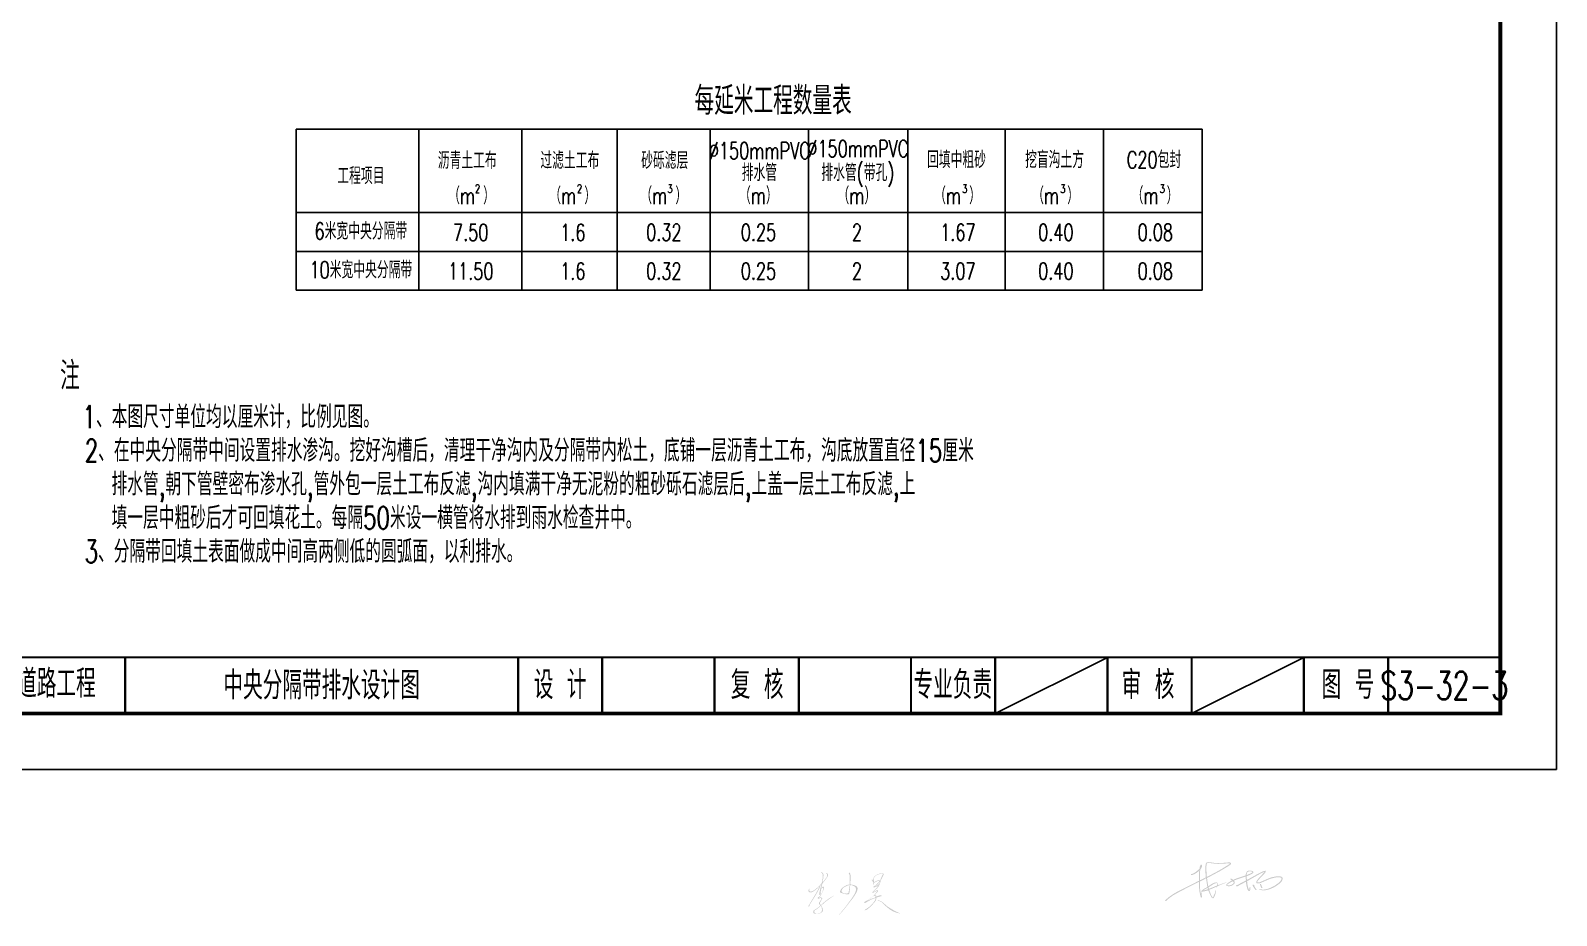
# Model space of a CAD drawing. Extents: x 112 to 952, y -1313 to -990.
# Drawn here: x 679.9 to 951.8, y -1312.8 to -1155.1 of the extents above; entities that cross this region are included whole.
import ezdxf
from ezdxf.enums import TextEntityAlignment as Align

# ---------------------------------------------------------------- set-up
doc = ezdxf.new("R2010")
doc.units = 0
doc.header["$LTSCALE"] = 5
doc.layers.get('0').update_dxf_attribs({"linetype": 'CONTINUOUS'})
for name, color, linetype in [('图框', 7, 'CONTINUOUS'), ('文字', 7, 'CONTINUOUS'), ('电子签名', 7, 'CONTINUOUS'), ('表格', 7, 'CONTINUOUS')]:
    doc.layers.add(name, color=color, linetype=linetype)
doc.styles.get("Standard").update_dxf_attribs({"font": 'simplex1.shx', "width": 0.7, "bigfont": 'hztxt.shx'})

# ---------------------------------------------------------------- blocks, each defined once
blk = doc.blocks.new('series')
at = {"width": 0.75}
for tag, height, p in [('页码', 4, (-35, -19)), ('图名', 5, (-220, -282)), ('图号', 5, (-20, -282))]:
    blk.add_attdef(tag, text='', height=height, dxfattribs=at).set_placement(p, align=Align.MIDDLE_CENTER)

msp = doc.modelspace()

# ---------------------------------------------------------------- hatches: boundary and pattern name
at = {"layer": '电子签名'}
h = msp.add_hatch(color=256, dxfattribs=at)
h.paths.add_polyline_path([(889.41513, -1306.54271), (889.39765, -1306.35064), (889.38189, -1306.27112), (889.3627, -1306.21095), (889.10929, -1306.35064), (888.69859, -1306.5689), (888.30536, -1306.75224), (888.27041, -1306.78716), (888.27586, -1307.22597), (888.28452, -1307.60656), (888.29913, -1307.93808), (888.33958, -1308.36265), (888.37826, -1308.60312), (888.42554, -1308.84358), (888.44703, -1308.86076), (888.43834, -1308.66787), (888.45807, -1308.58772), (888.48569, -1308.5575), (888.53172, -1308.62846), (888.5702, -1308.91698), (888.58643, -1309.0629), (888.60205, -1309.19779), (888.61888, -1309.35474), (888.61888, -1309.51147), (888.61888, -1309.59253), (888.5702, -1309.63037), (888.44037, -1309.58173), (888.38628, -1309.45742), (888.34841, -1309.27908), (888.29432, -1309.04669), (888.224, -1308.72782), (888.17136, -1308.35538), (888.13388, -1307.95014), (888.12035, -1307.59287), (888.105, -1307.13209), (888.105, -1306.91051), (888.105, -1306.84565), (887.61906, -1307.08517), (886.42853, -1307.67991), (885.90937, -1307.94535), (885.36541, -1308.22437), (884.63821, -1308.60553), (884.1962, -1308.85232), (883.88158, -1309.02154), (883.5418, -1309.2204), (882.99839, -1309.59665), (882.64944, -1309.87305), (882.40434, -1310.10432), (882.22732, -1310.24717), (882.14562, -1310.26077), (882.08435, -1310.21316), (882.03669, -1310.14514), (882.13201, -1310.05671), (882.33626, -1309.90026), (882.73114, -1309.55335), (883.20772, -1309.21325), (883.65707, -1308.92076), (884.08104, -1308.68501), (884.67901, -1308.3824), (885.69454, -1307.85055), (886.60762, -1307.4002), (887.26803, -1307.0737), (887.78546, -1306.79482), (888.10184, -1306.64472), (888.11593, -1306.03703), (888.11781, -1305.48076), (888.13277, -1305.1394), (888.1454, -1304.9023), (888.15032, -1304.79415), (888.09192, -1304.86732), (887.90129, -1305.05778), (887.69089, -1305.22259), (887.33479, -1305.43296), (887.10874, -1305.52886), (886.95082, -1305.58765), (886.78451, -1305.60675), (886.71466, -1305.59683), (886.68941, -1305.54072), (886.68941, -1305.48631), (886.72884, -1305.43452), (886.88882, -1305.41247), (887.17015, -1305.30776), (887.47906, -1305.11486), (887.69971, -1304.9385), (887.98656, -1304.70703), (888.16308, -1304.54169), (888.20318, -1304.50193), (888.21824, -1304.38187), (888.2403, -1304.22204), (888.31202, -1303.97955), (888.38373, -1303.85279), (888.42234, -1303.79768), (888.50509, -1303.77563), (888.58231, -1303.8087), (888.64851, -1303.86381), (888.67057, -1303.91341), (888.67057, -1304.05671), (888.62221, -1304.19444), (888.50987, -1304.40081), (888.39476, -1304.60783), (888.32681, -1304.70761), (888.29873, -1305.24827), (888.2785, -1306.34116), (888.2736, -1306.55358), (889.30809, -1306.06803), (889.30114, -1305.9293), (889.27416, -1305.45987), (889.24572, -1304.77611), (889.24572, -1304.38766), (889.25961, -1304.04084), (889.30127, -1303.69401), (889.35681, -1303.51366), (889.41235, -1303.40268), (889.60675, -1303.33332), (889.82892, -1303.32638), (890.01638, -1303.34025), (890.19689, -1303.368), (890.42174, -1303.39049), (890.67672, -1303.4288), (890.90506, -1303.45817), (891.14258, -1303.48054), (891.41821, -1303.49004), (891.82152, -1303.47898), (892.25899, -1303.46576), (892.76096, -1303.42056), (893.2943, -1303.38167), (893.50258, -1303.38167), (893.64838, -1303.38167), (893.7317, -1303.41635), (893.7803, -1303.48571), (893.81501, -1303.57589), (893.7803, -1303.72155), (893.65532, -1303.80479), (893.2457, -1304.08919), (892.64861, -1304.44989), (892.13472, -1304.76743), (891.37699, -1305.17312), (890.62716, -1305.58237), (889.97453, -1305.92226), (889.54408, -1306.14423), (889.59967, -1306.65148), (889.64133, -1306.92894), (889.74025, -1307.48592), (889.76559, -1307.61087), (889.87044, -1307.54629), (890.0579, -1307.42837), (890.34255, -1307.23415), (890.5925, -1307.10236), (890.8355, -1306.99831), (891.09842, -1306.94101), (891.24696, -1306.94101), (891.37579, -1307.00613), (891.41869, -1307.15091), (891.41027, -1307.42702), (891.87692, -1307.29658), (892.33515, -1307.12317), (892.6684, -1307.01912), (892.95306, -1306.94975), (892.98083, -1306.94975), (892.96695, -1306.99137), (892.8628, -1307.03993), (892.61286, -1307.10929), (892.21712, -1307.2619), (891.90469, -1307.39369), (891.53672, -1307.55323), (891.39787, -1307.60178), (891.37464, -1307.61257), (891.34629, -1307.79114), (891.27639, -1307.90464), (891.2327, -1307.86099), (891.2327, -1307.73876), (891.23853, -1307.70161), (890.82517, -1307.87627), (890.43751, -1308.04432), (890.00933, -1308.2102), (889.94548, -1308.25078), (890.00215, -1308.46604), (890.07924, -1308.65545), (890.20158, -1308.97847), (890.25401, -1309.12688), (890.39382, -1309.3626), (890.4812, -1309.53721), (890.53007, -1309.59309), (890.5973, -1309.58817), (890.63979, -1309.51339), (890.75712, -1309.25872), (890.91812, -1308.92609), (890.98802, -1308.71656), (891.05793, -1308.43719), (891.07541, -1308.34115), (891.12332, -1308.28581), (891.14736, -1308.35987), (891.14531, -1308.52449), (891.08415, -1308.83005), (891.03172, -1309.03085), (890.97304, -1309.20162), (890.90894, -1309.35973), (890.84082, -1309.49784), (890.7065, -1309.7066), (890.60354, -1309.7642), (890.43751, -1309.71182), (890.31517, -1309.57213), (890.1841, -1309.31895), (890.06176, -1309.04831), (889.93943, -1308.76894), (889.81654, -1308.50222), (889.77393, -1308.33564), (889.70401, -1308.35133), (889.53981, -1308.41161), (889.29279, -1308.47211), (889.04717, -1308.53144), (888.77723, -1308.56814), (888.5455, -1308.55592), (888.52099, -1308.50954), (888.60246, -1308.38481), (888.8384, -1308.20147), (889.00443, -1308.07924), (889.23162, -1307.95702), (889.45008, -1307.8348), (889.56368, -1307.76495), (889.58855, -1307.72801), (889.53286, -1307.32039), (889.49377, -1307.07526), (889.45882, -1306.83954)])
h.paths.add_polyline_path([(889.50398, -1305.92763), (889.48083, -1305.64979), (889.45521, -1305.30344), (889.44423, -1304.90597), (889.42794, -1304.37221), (889.44087, -1304.03659), (889.46932, -1303.77221), (889.49775, -1303.6328), (889.51325, -1303.56051), (889.57527, -1303.5192), (889.66054, -1303.4908), (889.79491, -1303.46757), (890.0068, -1303.48564), (890.24971, -1303.50629), (890.4616, -1303.52953), (890.81561, -1303.576), (891.15489, -1303.61196), (891.49599, -1303.62745), (892.10285, -1303.60684), (892.43958, -1303.58921), (892.82291, -1303.56563), (893.22174, -1303.54048), (893.50751, -1303.53695), (893.56178, -1303.55244), (893.59279, -1303.586), (893.48167, -1303.68927), (893.10421, -1303.94297), (892.64425, -1304.23212), (892.08459, -1304.57603), (891.33825, -1304.99514), (890.5401, -1305.42438), (890.06895, -1305.68269), (889.66067, -1305.87373), (889.53664, -1305.93828)], flags=16)
h.paths.add_polyline_path([(890.47711, -1307.37984), (890.72878, -1307.22067), (890.9435, -1307.13071), (891.08896, -1307.07996), (891.17208, -1307.04997), (891.28291, -1307.08919), (891.31061, -1307.18146), (891.32216, -1307.2645), (891.29214, -1307.48826), (891.25982, -1307.51825), (891.02662, -1307.61052), (890.60179, -1307.79506), (890.30163, -1307.91501), (889.95992, -1308.0488), (889.88358, -1308.07168), (889.8601, -1307.97784), (889.83062, -1307.82735), (889.82832, -1307.79967), (889.82832, -1307.78352), (890.08922, -1307.62897), (890.27393, -1307.50902)], flags=16)
h.paths.add_polyline_path([(889.6358, -1307.90712), (889.65464, -1307.92594), (889.67818, -1308.0318), (889.70408, -1308.15177), (889.49453, -1308.22234), (889.16961, -1308.30702), (889.01186, -1308.3376), (888.92709, -1308.34701), (888.97183, -1308.30467), (889.04953, -1308.24351), (889.22847, -1308.14236), (889.46392, -1308.00827)], flags=16)
h.paths.add_polyline_path([(894.56752, -1306.52782), (894.98041, -1306.365), (895.44901, -1306.20443), (895.86422, -1306.07514), (896.24341, -1305.95048), (896.44214, -1305.88318), (896.45042, -1306.26875), (896.45824, -1306.53005), (896.45819, -1306.58537), (896.43907, -1306.61909), (895.82694, -1306.93304), (895.33283, -1307.18599), (895.12048, -1307.29615), (894.8918, -1307.41038), (894.72438, -1307.4675), (894.71213, -1307.54502), (894.74888, -1307.63069), (894.81013, -1307.67149), (894.98981, -1307.61029), (895.73506, -1307.20296), (896.15183, -1306.97981), (896.42821, -1306.839), (896.48316, -1306.83449), (896.51977, -1307.20018), (896.56987, -1307.46986), (896.63553, -1307.79488), (896.73762, -1308.10903), (896.82338, -1308.30894), (896.93772, -1308.45173), (897.04389, -1308.48437), (897.11331, -1308.45581), (897.1909, -1308.36605), (897.23582, -1308.2355), (897.25623, -1308.12126), (897.25623, -1307.94991), (897.25623, -1307.81936), (897.2399, -1307.76632), (897.22356, -1307.71328), (897.18681, -1307.7296), (897.1664, -1307.75408), (897.13781, -1307.8316), (897.11137, -1307.93741), (897.08391, -1308.08304), (897.0669, -1308.22116), (897.05583, -1308.26448), (897.0398, -1308.25998), (896.99489, -1308.1947), (896.92955, -1308.03967), (896.87183, -1307.87814), (896.79951, -1307.58367), (896.71982, -1307.17218), (896.6845, -1306.76511), (896.73063, -1306.69561), (897.12441, -1306.45748), (898.15043, -1305.87637), (899.24831, -1305.26249), (899.69478, -1305.09143), (899.79511, -1305.05992), (899.55868, -1305.3064), (899.29142, -1305.60936), (898.95235, -1305.96971), (898.67981, -1306.26662), (898.55646, -1306.43094), (898.41034, -1306.64093), (898.34209, -1306.73943), (898.32945, -1306.81267), (898.31681, -1306.87328), (898.31681, -1306.93895), (898.32187, -1306.98693), (898.34967, -1307.02987), (898.37748, -1307.0728), (898.44321, -1307.09553), (898.52567, -1307.1101), (898.62242, -1307.11208), (898.75734, -1307.10221), (898.91219, -1307.07998), (899.01331, -1307.0552), (899.11815, -1307.01724), (899.41245, -1306.89598), (899.76635, -1306.7394), (900.01914, -1306.62322), (900.28962, -1306.49694), (900.65192, -1306.3579), (901.0311, -1306.21899), (901.20805, -1306.17858), (901.59828, -1306.08743), (901.79799, -1306.05712), (902.15426, -1306.02547), (902.44313, -1306.03165), (902.66185, -1306.07288), (902.76388, -1306.12165), (902.81056, -1306.18958), (902.80751, -1306.30213), (902.78417, -1306.42684), (902.71814, -1306.55466), (902.58136, -1306.74531), (902.39683, -1306.93473), (902.12129, -1307.14183), (901.89125, -1307.31104), (901.58, -1307.52144), (901.25896, -1307.6957), (900.88605, -1307.87911), (900.41292, -1308.05284), (900.09837, -1308.14505), (899.88723, -1308.18212), (899.65017, -1308.20913), (899.38482, -1308.20802), (899.15935, -1308.17808), (898.92481, -1308.11748), (898.82371, -1308.08516), (898.77519, -1308.09728), (898.80883, -1308.14025), (898.89178, -1308.1929), (899.09869, -1308.271), (899.34132, -1308.32756), (899.53447, -1308.33548), (899.81987, -1308.33875), (900.13017, -1308.29281), (900.56254, -1308.18212), (900.87796, -1308.07708), (901.27829, -1307.90335), (901.76425, -1307.64389), (902.08371, -1307.43381), (902.41984, -1307.17496), (902.61282, -1307.00018), (902.83609, -1306.74633), (902.97904, -1306.47908), (903.00968, -1306.22716), (902.99179, -1306.08934), (902.93304, -1306.00512), (902.82064, -1305.92727), (902.58942, -1305.86069), (902.28219, -1305.84818), (901.77929, -1305.88003), (901.242, -1305.99035), (900.86593, -1306.08327), (900.40898, -1306.26104), (900.11378, -1306.38628), (899.82667, -1306.52364), (899.57191, -1306.63272), (899.29262, -1306.75214), (898.9864, -1306.88239), (898.83632, -1306.92329), (898.69837, -1306.94449), (898.59332, -1306.94785), (898.48818, -1306.93169), (898.47451, -1306.89505), (898.49788, -1306.78217), (898.62274, -1306.61585), (898.81701, -1306.3825), (899.15971, -1306.00521), (899.51548, -1305.64211), (899.77832, -1305.36334), (900.00073, -1305.08457), (900.00478, -1304.89873), (899.98456, -1304.86237), (899.77832, -1304.88257), (899.39753, -1305.02005), (899.0619, -1305.17761), (898.55174, -1305.44457), (898.17163, -1305.65061), (897.68263, -1305.92608), (897.22688, -1306.17041), (896.89325, -1306.36158), (896.64885, -1306.49322), (896.6301, -1306.26418), (896.62015, -1305.99392), (896.61909, -1305.90393), (896.62275, -1305.81277), (896.82327, -1305.73704), (897.15583, -1305.60264), (897.44718, -1305.46422), (897.66555, -1305.32686), (897.76122, -1305.2487), (897.7909, -1305.14506), (897.75855, -1305.01981), (897.6979, -1304.95113), (897.54019, -1304.87841), (897.39057, -1304.85417), (897.13985, -1304.82993), (896.93362, -1304.84609), (896.77995, -1304.90265), (896.67287, -1304.9868), (896.53742, -1305.18611), (896.47667, -1305.3107), (896.44432, -1305.46422), (896.44432, -1305.61371), (896.44432, -1305.67835), (896.20054, -1305.76353), (896.01048, -1305.82817), (895.85277, -1305.88069), (895.58559, -1305.96737), (895.23811, -1306.0827), (894.94161, -1306.18053), (894.64262, -1306.29273), (894.42401, -1306.38658), (894.24203, -1306.46738), (894.18946, -1306.49566), (894.04081, -1306.36315), (893.91449, -1306.2775), (893.79722, -1306.24517), (893.70017, -1306.25326), (893.67995, -1306.28558), (893.67995, -1306.32194), (893.69619, -1306.35323), (893.7917, -1306.44026), (893.89257, -1306.51431), (893.96597, -1306.58255), (893.66079, -1306.76877), (893.21508, -1307.07373), (893.02951, -1307.24265), (892.95116, -1307.358), (892.95941, -1307.44452), (893.01714, -1307.53516), (893.14085, -1307.5846), (893.31817, -1307.61756), (893.53483, -1307.60657), (893.7966, -1307.56797), (894.06869, -1307.45276), (894.25013, -1307.31268), (894.37384, -1307.20557), (894.45631, -1307.07373), (894.46869, -1306.92953), (894.43157, -1306.76885), (894.39033, -1306.71529), (894.3491, -1306.66173), (894.32848, -1306.63702)])
h.paths.add_polyline_path([(894.1585, -1306.74636), (894.19177, -1306.76682), (894.25436, -1306.83321), (894.27623, -1306.96626), (894.24551, -1307.0711), (894.16362, -1307.18105), (893.9384, -1307.32424), (893.74798, -1307.42101), (893.5417, -1307.4572), (893.37535, -1307.46487), (893.23459, -1307.46231), (893.15269, -1307.43163), (893.13989, -1307.37282), (893.16548, -1307.31401), (893.26274, -1307.23474), (893.39326, -1307.13502), (893.63128, -1306.98672), (893.81043, -1306.88955), (894.07225, -1306.75959)], flags=16)
h.paths.add_polyline_path([(896.61342, -1305.61657), (896.61117, -1305.58185), (896.61946, -1305.40528), (896.67654, -1305.25059), (896.72455, -1305.14886), (896.76215, -1305.0934), (896.85526, -1305.03437), (896.89107, -1305.01111), (897.03245, -1304.97818), (897.15929, -1304.96957), (897.30649, -1304.97712), (897.42646, -1304.98964), (897.51957, -1305.01827), (897.57507, -1305.08088), (897.59835, -1305.13097), (897.5697, -1305.17569), (897.50524, -1305.224), (897.3861, -1305.29093), (897.1704, -1305.385), (897.00746, -1305.45656), (896.82482, -1305.53885)], flags=16)
h.paths.add_polyline_path([(898.15402, -1307.91889), (898.02544, -1307.73436), (897.94594, -1307.61056), (897.88282, -1307.49611), (897.92724, -1307.53115), (898.00907, -1307.58253), (898.08623, -1307.63391), (898.11152, -1307.61553), (898.10941, -1307.59377), (898.08846, -1307.56564), (898.00429, -1307.49557), (897.857, -1307.35542), (897.77517, -1307.31338), (897.68633, -1307.32272), (897.64659, -1307.36476), (897.64191, -1307.43717), (897.68633, -1307.54696), (897.75881, -1307.69645), (897.89441, -1307.87631), (898.02533, -1308.07018), (898.15402, -1308.25058), (898.20312, -1308.26459), (898.28962, -1308.25992), (898.3434, -1308.24124), (898.37145, -1308.21321), (898.36678, -1308.13145), (898.31067, -1308.10576), (898.28729, -1308.11276), (898.24287, -1308.05437)], flags=17)
h.paths.add_polyline_path([(899.3135, -1307.62324), (899.28599, -1307.56597), (899.21973, -1307.40819), (899.14843, -1307.2682), (899.09112, -1307.21323), (899.02234, -1307.21781), (898.97878, -1307.243), (898.97648, -1307.3163), (898.99253, -1307.38502), (899.05214, -1307.5339), (899.10487, -1307.68508), (899.14155, -1307.78816), (899.19199, -1307.86832), (899.26307, -1307.9233), (899.32955, -1307.9462), (899.40062, -1307.9462), (899.41209, -1307.90039), (899.38228, -1307.82939), (899.34151, -1307.69667)], flags=17)
h = msp.add_hatch(color=256, dxfattribs=at)
h.paths.add_polyline_path([(818.70262, -1311.03512), (818.65051, -1311.04516), (818.68452, -1310.97851), (818.80528, -1310.83312), (818.83864, -1310.77562), (818.9476, -1310.61302), (819.07197, -1310.40408), (819.68107, -1309.42827), (820.05175, -1308.80022), (820.25964, -1308.42788), (820.39488, -1308.18614), (820.55016, -1307.84386), (820.67209, -1307.49054), (820.72014, -1307.35129), (820.82023, -1307.28613), (820.78495, -1307.46587), (820.71859, -1307.76321), (820.64905, -1308.01645), (820.59093, -1308.2614), (820.50818, -1308.62188), (820.46935, -1308.9841), (820.49053, -1309.1492), (820.59723, -1309.22187), (820.69749, -1309.04529), (820.71269, -1308.70738), (820.73078, -1308.49616), (820.7551, -1308.34446), (820.77859, -1308.21061), (820.83104, -1308.08709), (820.92488, -1307.94533), (821.03605, -1307.86506), (821.13493, -1307.85822), (821.1898, -1307.92588), (821.18045, -1308.07067), (821.09926, -1308.34856), (820.91744, -1308.80822), (820.68326, -1309.1992), (820.44037, -1309.45722), (820.20112, -1309.66901), (820.18369, -1309.7733), (820.24656, -1309.8337), (820.33425, -1309.83005), (820.45726, -1309.79597), (820.61072, -1309.73269), (820.68964, -1309.72622), (820.74001, -1309.73649), (820.78947, -1309.76556), (820.82665, -1309.80801), (820.83643, -1309.86128), (820.82372, -1309.92958), (820.79386, -1309.99659), (820.74528, -1310.08154), (820.49211, -1310.4321), (820.43479, -1310.53901), (820.41377, -1310.63256), (820.42906, -1310.7452), (820.47506, -1310.82983), (820.54767, -1310.92529), (820.6667, -1311.03166), (820.67128, -1311.05775), (820.5256, -1311.18385), (820.26713, -1311.40375), (820.00392, -1311.58314), (819.79927, -1311.72262), (819.63521, -1311.81501), (819.52844, -1311.88144), (819.45135, -1311.96315), (819.40858, -1312.03259), (819.38143, -1312.10493), (819.38208, -1312.16836), (819.38726, -1312.2113), (819.39541, -1312.26238), (819.40801, -1312.3068), (819.42653, -1312.35196), (819.4495, -1312.3875), (819.49149, -1312.42912), (819.53332, -1312.45742), (819.57935, -1312.48553), (819.63003, -1312.50499), (819.67987, -1312.52317), (819.72076, -1312.53637), (819.76817, -1312.55454), (819.80955, -1312.56735), (819.85968, -1312.57958), (819.90398, -1312.58657), (819.95586, -1312.59065), (820.00657, -1312.5924), (820.07201, -1312.59298), (820.14779, -1312.5924), (820.20492, -1312.59123), (820.2463, -1312.58832), (820.31119, -1312.58133), (820.36569, -1312.56308), (820.40894, -1312.5489), (820.4485, -1312.53113), (820.48198, -1312.51318), (820.53574, -1312.48418), (820.61034, -1312.44114), (820.71927, -1312.38605), (820.7992, -1312.33148), (820.87556, -1312.27496), (820.94792, -1312.2214), (821.00348, -1312.16653), (821.04412, -1312.10499), (821.07991, -1312.03919), (821.09274, -1311.97144), (821.09872, -1311.89088), (821.097, -1311.7985), (821.08325, -1311.70435), (821.0621, -1311.61587), (821.02894, -1311.50326), (820.99458, -1311.41874), (820.96683, -1311.34479), (820.9285, -1311.26555), (820.87671, -1311.17086), (820.83971, -1311.10747), (820.8146, -1311.05729), (820.80138, -1311.04012), (820.89125, -1310.95692), (821.01284, -1310.86051), (821.16616, -1310.74562), (821.32521, -1310.60795), (821.44019, -1310.50758), (821.56971, -1310.3874), (821.81726, -1310.19544), (822.12231, -1309.96979), (822.53847, -1309.68892), (822.72173, -1309.56042), (822.87456, -1309.45262), (823.12628, -1309.28494), (822.70613, -1309.4943), (822.62805, -1309.54238), (822.47118, -1309.62889), (822.26814, -1309.75258), (822.01308, -1309.91828), (821.78629, -1310.088), (821.53366, -1310.28005), (821.2724, -1310.51285), (821.04855, -1310.70309), (820.84284, -1310.89605), (820.74975, -1310.99073), (820.66995, -1310.89937), (820.63337, -1310.83624), (820.58849, -1310.73989), (820.5756, -1310.65623), (820.59451, -1310.56193), (820.62506, -1310.4741), (820.70501, -1310.34252), (820.78813, -1310.20298), (820.84798, -1310.09999), (820.91131, -1309.97817), (820.94954, -1309.8868), (820.97853, -1309.8228), (820.98186, -1309.75871), (820.9715, -1309.70133), (820.94467, -1309.65326), (820.90135, -1309.6357), (820.85978, -1309.63013), (820.76824, -1309.62411), (820.71899, -1309.61591), (820.67384, -1309.61427), (820.64264, -1309.61755), (820.60078, -1309.62247), (820.54906, -1309.63396), (820.48503, -1309.65447), (820.43085, -1309.67825), (820.39691, -1309.67986), (820.38377, -1309.67166), (820.39034, -1309.65033), (820.45848, -1309.58553), (820.57608, -1309.45888), (820.67367, -1309.33328), (820.72194, -1309.25989), (820.7939, -1309.13211), (820.85558, -1309.01355), (821.15018, -1308.41476), (821.22423, -1308.25921), (821.27813, -1308.11058), (821.30253, -1307.9874), (821.30253, -1307.91508), (821.30159, -1307.86427), (821.29419, -1307.80106), (821.26188, -1307.75405), (821.23171, -1307.72971), (821.19746, -1307.71464), (821.15979, -1307.71232), (821.1099, -1307.7158), (821.06929, -1307.72391), (821.03114, -1307.73748), (820.98399, -1307.76501), (820.93822, -1307.80489), (820.9064, -1307.84001), (820.86989, -1307.88979), (820.84052, -1307.93622), (820.81406, -1307.98822), (820.84867, -1307.77116), (820.87889, -1307.61481), (820.93054, -1307.40058), (820.98959, -1307.22728), (821.06919, -1307.05602), (821.20807, -1306.88318), (821.36555, -1306.69412), (821.70825, -1306.25769), (821.84574, -1306.06328), (821.93414, -1305.90676), (821.97337, -1305.7792), (821.99159, -1305.65663), (821.99159, -1305.56402), (821.97474, -1305.46159), (821.92278, -1305.36477), (821.83291, -1305.30444), (821.71883, -1305.26131), (821.63062, -1305.23798), (821.60209, -1305.23798), (821.66954, -1305.28464), (821.7733, -1305.38314), (821.82, -1305.44276), (821.84335, -1305.50238), (821.85632, -1305.55682), (821.86669, -1305.62421), (821.86151, -1305.68384), (821.86151, -1305.75642), (821.84335, -1305.84196), (821.82, -1305.90676), (821.78473, -1305.97046), (821.74014, -1306.04934), (821.68515, -1306.1276), (821.62803, -1306.20746), (821.5033, -1306.36889), (821.42547, -1306.47776), (821.03634, -1306.95213), (821.05191, -1306.75253), (821.15567, -1306.30408), (821.18513, -1306.06745), (821.20452, -1305.88334), (821.21435, -1305.70444), (821.21451, -1305.56257), (821.19556, -1305.44352), (821.15901, -1305.3583), (821.11354, -1305.28826), (821.05969, -1305.23445), (820.98579, -1305.18255), (820.92112, -1305.15976), (820.87686, -1305.14963), (820.83259, -1305.14697), (820.78313, -1305.15192), (820.75964, -1305.17298), (820.78767, -1305.19681), (820.82473, -1305.21866), (820.88586, -1305.24326), (820.93395, -1305.2746), (820.96617, -1305.31), (820.98538, -1305.34328), (820.99947, -1305.37144), (821.01997, -1305.406), (821.0379, -1305.44184), (821.05712, -1305.4764), (821.07227, -1305.51771), (821.08077, -1305.56152), (821.08786, -1305.60952), (821.09042, -1305.6876), (821.06089, -1306.08588), (821.03028, -1306.33591), (820.9648, -1306.67968), (820.95052, -1306.76942), (820.93942, -1306.85469), (820.92539, -1306.93221), (820.90203, -1306.99687), (820.8714, -1307.06589), (820.82572, -1307.13634), (820.7791, -1307.20357), (820.72891, -1307.25803), (820.67871, -1307.26376), (820.55664, -1307.44904), (820.47059, -1307.53072), (820.33157, -1307.67769), (820.15638, -1307.84244), (819.95801, -1308.00977), (819.7354, -1308.19326), (819.55035, -1308.31961), (819.45245, -1308.37367), (819.39761, -1308.39968), (819.33323, -1308.43958), (819.27503, -1308.46538), (819.20692, -1308.49332), (819.16415, -1308.51214), (819.11007, -1308.53309), (819.03861, -1308.55948), (818.9758, -1308.56619), (818.92237, -1308.56365), (818.86513, -1308.55602), (818.80742, -1308.52667), (818.77096, -1308.50643), (818.73436, -1308.46888), (818.71265, -1308.43606), (818.70251, -1308.39628), (818.69761, -1308.35643), (818.69507, -1308.30992), (818.69503, -1308.26618), (818.69609, -1308.23086), (818.69848, -1308.19501), (818.70102, -1308.16578), (818.7076, -1308.13149), (818.71883, -1308.10222), (818.74682, -1308.07298), (818.77099, -1308.05392), (818.76845, -1308.03612), (818.75064, -1308.02341), (818.72774, -1308.02214), (818.65897, -1308.08004), (818.57431, -1308.19239), (818.52817, -1308.37991), (818.53172, -1308.51419), (818.60819, -1308.62721), (818.73977, -1308.69209), (818.89867, -1308.72623), (819.03537, -1308.71941), (819.20984, -1308.65949), (819.45468, -1308.51883), (819.72989, -1308.33586), (820.08001, -1308.03544), (820.56185, -1307.55237), (820.5003, -1307.71037), (820.34109, -1308.03416), (820.11286, -1308.46195), (819.80757, -1308.98794), (819.56264, -1309.40597), (819.26769, -1309.88296), (818.86951, -1310.54719), (818.60906, -1310.9779), (818.49944, -1311.17424), (818.49153, -1311.22888), (818.53609, -1311.25792), (818.6364, -1311.19778), (818.75161, -1311.06193), (818.85774, -1310.95588), (818.76405, -1310.98729), (818.72478, -1311.01531)])
h.paths.add_polyline_path([(830.43415, -1308.17957), (830.61747, -1307.97174), (830.77371, -1307.79016), (830.88004, -1307.64367), (830.87878, -1307.5955), (830.83087, -1307.5867), (830.7479, -1307.61596), (830.63253, -1307.65917), (830.51876, -1307.70755), (830.42024, -1307.75925), (830.24188, -1307.83504), (830.12746, -1307.8414), (830.07616, -1307.79409), (830.07772, -1307.71742), (830.15195, -1307.64325), (830.2235, -1307.60372), (830.30936, -1307.56082), (830.39248, -1307.51882), (830.51933, -1307.42228), (830.6335, -1307.31719), (830.87771, -1307.07035), (830.99436, -1306.94269), (831.04714, -1306.87409), (831.09647, -1306.81005), (831.11065, -1306.76632), (831.1026, -1306.72746), (831.07995, -1306.70388), (831.03941, -1306.68848), (830.9556, -1306.68741), (830.89715, -1306.69292), (830.83327, -1306.71096), (830.7569, -1306.7401), (830.66941, -1306.78034), (830.59442, -1306.81086), (830.49027, -1306.86082), (830.4, -1306.91216), (830.36251, -1306.93714), (830.34033, -1306.94817), (830.32094, -1306.95747), (830.29931, -1306.96597), (830.28568, -1306.97196), (830.2653, -1306.97322), (830.23517, -1306.95732), (830.21253, -1306.99542), (830.19841, -1307.05897), (830.19841, -1307.13094), (830.19187, -1307.29557), (830.18664, -1307.36699), (830.16224, -1307.37744), (830.13609, -1307.36699), (830.12776, -1307.33846), (830.11268, -1307.08265), (830.1087, -1307.00113), (830.09325, -1306.92506), (830.07912, -1306.89099), (830.06382, -1306.85872), (830.03423, -1306.8188), (829.92938, -1306.70637), (829.79533, -1306.55743), (829.79508, -1306.48789), (829.82627, -1306.45698), (829.84532, -1306.44033), (829.87468, -1306.42764), (829.91357, -1306.42764), (829.93341, -1306.44112), (829.94849, -1306.47681), (829.97388, -1306.5228), (830.00007, -1306.568), (830.03261, -1306.60686), (830.06594, -1306.66157), (830.09054, -1306.71787), (830.10086, -1306.75118), (830.10704, -1306.65323), (830.10723, -1306.48747), (830.10723, -1306.38184), (830.12326, -1306.21015), (830.13767, -1306.14934), (830.16009, -1306.08212), (830.20342, -1305.99213), (830.22584, -1305.96332), (830.25147, -1305.93291), (830.2867, -1305.8881), (830.32194, -1305.85289), (830.36678, -1305.80969), (830.40682, -1305.76968), (830.42764, -1305.74887), (830.47248, -1305.71206), (830.51092, -1305.67846), (830.59453, -1305.61716), (830.65379, -1305.58675), (831.05279, -1305.4326), (831.23692, -1305.36361), (831.39227, -1305.32336), (831.48433, -1305.30611), (831.62242, -1305.29461), (831.7504, -1305.31209), (831.83462, -1305.35179), (831.90139, -1305.40005), (831.94116, -1305.44122), (831.94258, -1305.48806), (831.92412, -1305.54342), (831.87316, -1305.64032), (831.83922, -1305.71314), (831.78762, -1305.82173), (831.74453, -1305.90626), (831.70941, -1305.98281), (831.67749, -1306.04979), (831.59681, -1306.2182), (831.51929, -1306.38127), (831.45402, -1306.52804), (831.40914, -1306.66665), (831.3561, -1306.83379), (831.30306, -1306.98463), (831.25247, -1307.1383), (831.21233, -1307.23283), (831.19799, -1307.30445), (831.18366, -1307.39612), (831.17733, -1307.45961), (831.09805, -1307.4681), (831.03859, -1307.46668), (831.06682, -1307.50267), (831.07453, -1307.53981), (831.0584, -1307.59798), (831.02964, -1307.64844), (830.97528, -1307.72), (830.88439, -1307.82824), (830.8277, -1307.90067), (830.78821, -1307.95112), (830.74208, -1307.99944), (830.70033, -1308.03436), (830.64951, -1308.07951), (830.59839, -1308.12783), (830.53759, -1308.18444), (830.50167, -1308.21757), (830.44585, -1308.27036), (830.34608, -1308.3596), (830.25347, -1308.45068), (830.10929, -1308.58625), (830.07815, -1308.62491), (830.10304, -1308.63849), (830.16048, -1308.62209), (830.2316, -1308.59203), (830.31366, -1308.55376), (830.39298, -1308.50183), (830.47518, -1308.45168), (830.55938, -1308.40516), (830.64974, -1308.36412), (830.73804, -1308.3354), (830.81284, -1308.32234), (830.88266, -1308.33055), (830.94211, -1308.39588), (830.95652, -1308.48009), (830.91554, -1308.55335), (830.7812, -1308.71282), (830.66377, -1308.82434), (830.5571, -1308.90087), (830.49676, -1309.04361), (830.25951, -1309.23856), (830.33348, -1309.22605), (830.40896, -1309.22224), (830.4913, -1309.22224), (830.56145, -1309.23672), (830.62625, -1309.30999), (830.65065, -1309.38389), (830.65312, -1309.4574), (830.72695, -1309.41129), (830.87635, -1309.3561), (831.10647, -1309.28246), (831.26349, -1309.24435), (831.39747, -1309.21925), (831.5147, -1309.21576), (831.56689, -1309.26046), (831.51905, -1309.29799), (831.5332, -1309.3885), (831.19634, -1309.45996), (830.64423, -1309.64072), (830.61466, -1309.87834), (830.57562, -1310.01395), (830.53657, -1310.107), (830.4873, -1310.20838), (830.38783, -1310.359), (830.23071, -1310.5666), (830.10586, -1310.70034), (829.93898, -1310.88794), (829.8173, -1311.01995), (829.67989, -1311.14864), (829.53853, -1311.28045), (829.40062, -1311.41418), (829.26098, -1311.54448), (829.16024, -1311.62642), (829.07355, -1311.70193), (828.94444, -1311.78172), (828.74755, -1311.85741), (828.48434, -1311.91692), (828.7138, -1311.71392), (828.89295, -1311.60823), (828.97553, -1311.56625), (829.06543, -1311.51425), (829.17217, -1311.43906), (829.28457, -1311.34532), (829.40257, -1311.25228), (829.55875, -1311.11294), (829.69262, -1310.99032), (829.80976, -1310.88442), (829.92132, -1310.76738), (830.05868, -1310.59693), (830.28199, -1310.29609), (830.40759, -1310.0939), (830.44775, -1309.99144), (830.47607, -1309.86656), (830.48434, -1309.70346), (830.42232, -1309.72768), (830.33163, -1309.76544), (830.20951, -1309.79985), (830.09721, -1309.83588), (829.95051, -1309.89444), (829.80738, -1309.95444), (829.64646, -1310.0342), (829.49913, -1310.11261), (829.3098, -1310.21566), (829.17266, -1310.28233), (829.01514, -1310.37121), (828.7872, -1310.5212), (828.61857, -1310.61379), (828.49064, -1310.57473), (828.47047, -1310.49245), (828.52922, -1310.40658), (828.75019, -1310.27588), (828.98153, -1310.14419), (829.07586, -1310.1027), (829.88079, -1309.50476), (830.40764, -1309.0418), (830.44843, -1308.98358), (830.46979, -1308.9273), (830.49161, -1308.84969), (830.54366, -1308.79632), (830.58482, -1308.75298), (830.62685, -1308.70493), (830.71401, -1308.59129), (830.73885, -1308.56476), (830.75599, -1308.53737), (830.78425, -1308.49971), (830.78254, -1308.48088), (830.77226, -1308.46633), (830.75256, -1308.46119), (830.72172, -1308.46119), (830.67889, -1308.4689), (830.65268, -1308.47974), (830.60757, -1308.50289), (830.53279, -1308.54282), (830.47958, -1308.57597), (830.40766, -1308.61007), (830.3394, -1308.64418), (830.2626, -1308.68559), (830.16908, -1308.72572), (830.1119, -1308.74477), (830.07301, -1308.75086), (830.02117, -1308.75162), (829.97542, -1308.7501), (829.92586, -1308.74248), (829.89765, -1308.72496), (829.8845, -1308.68625), (829.90461, -1308.64723), (829.96833, -1308.60551)])
h.paths.add_polyline_path([(830.84153, -1307.24528), (830.76181, -1307.30932), (830.64614, -1307.41084), (830.59924, -1307.45145), (830.53359, -1307.49519), (830.48044, -1307.53423), (830.41948, -1307.57797), (830.3507, -1307.62326), (830.29802, -1307.65948), (830.29933, -1307.68343), (830.3218, -1307.69467), (830.42142, -1307.62966), (830.47957, -1307.59503), (830.54374, -1307.56199), (830.62738, -1307.51237), (830.72742, -1307.478), (830.80183, -1307.45275), (830.85663, -1307.43964), (830.91066, -1307.43656), (830.9616, -1307.4381), (830.98784, -1307.44041), (830.98939, -1307.4273), (830.96623, -1307.40571), (830.92532, -1307.3872), (830.9122, -1307.36097), (830.89522, -1307.33012), (830.86821, -1307.27768)], flags=16)
h.paths.add_polyline_path([(830.22143, -1306.86338), (830.19661, -1306.24007), (830.20117, -1306.16404), (830.24536, -1306.05205), (830.30722, -1305.96776), (830.36486, -1305.89471), (830.45215, -1305.79601), (830.51026, -1305.74555), (830.58289, -1305.69486), (830.64616, -1305.66677), (830.74738, -1305.62884), (831.01194, -1305.52318), (831.17361, -1305.45997), (831.31842, -1305.40659), (831.41824, -1305.37709), (831.50564, -1305.36283), (831.59421, -1305.36142), (831.64903, -1305.36564), (831.70949, -1305.37547), (831.74463, -1305.3839), (831.76742, -1305.40341), (831.78106, -1305.43427), (831.78519, -1305.45925), (831.78367, -1305.49519), (831.76017, -1305.57049), (831.73991, -1305.61017), (831.68679, -1305.70157), (831.63289, -1305.79848), (831.58259, -1305.91541), (831.51614, -1306.06117), (831.42853, -1306.2657), (831.36208, -1306.44709), (831.33808, -1306.56176), (831.29262, -1306.75354), (831.19162, -1307.05968), (831.08808, -1307.2994), (831.01952, -1307.32144), (830.90121, -1307.20099), (831.0401, -1307.03949), (831.18152, -1306.88808), (831.2497, -1306.80229), (831.27962, -1306.73081), (831.27962, -1306.68969), (831.27463, -1306.66601), (831.25842, -1306.64732), (831.22849, -1306.61866), (831.18588, -1306.58968), (831.13226, -1306.57348), (831.0774, -1306.56725), (831.02876, -1306.56974), (830.94771, -1306.57348), (830.90781, -1306.57846), (830.8467, -1306.59217), (830.77687, -1306.61335), (830.70219, -1306.64947), (830.61194, -1306.68887), (830.51818, -1306.7309), (830.46195, -1306.76429), (830.42515, -1306.7853), (830.3752, -1306.80894), (830.327, -1306.83258), (830.27969, -1306.8536), (830.24376, -1306.86586), (830.22859, -1306.86861)], flags=16)
h.paths.add_polyline_path([(830.87397, -1310.20981), (831.20067, -1310.27119), (831.4652, -1310.385), (831.74108, -1310.59739), (832.10851, -1310.97633), (832.52163, -1311.35958), (833.098, -1311.81322), (833.63132, -1312.10361), (834.02719, -1312.26864), (834.46843, -1312.41144), (834.84532, -1312.43006), (834.51215, -1312.29865), (834.15547, -1312.13725), (833.82021, -1311.95848), (833.52495, -1311.79692), (833.14532, -1311.56744), (832.61049, -1311.21301), (832.48161, -1311.12637), (832.27071, -1310.92733), (831.90477, -1310.61755), (831.78994, -1310.50749), (831.62591, -1310.39042), (831.40284, -1310.26428), (831.24652, -1310.19805), (831.12887, -1310.17435), (831.02653, -1310.15907), (830.94359, -1310.15419), (830.86704, -1310.15442), (830.8484, -1310.18447)])
h.paths.add_polyline_path([(830.18637, -1309.29759), (828.92047, -1310.27541), (829.2461, -1310.1038), (829.60727, -1309.91588), (829.82952, -1309.82619), (829.9663, -1309.77494), (830.11803, -1309.72582), (830.26335, -1309.67884), (830.35097, -1309.64895), (830.41508, -1309.62119), (830.45197, -1309.59796), (830.47624, -1309.56316), (830.49207, -1309.51782), (830.49313, -1309.47224), (830.48891, -1309.43323), (830.47624, -1309.39738), (830.46252, -1309.36785), (830.4277, -1309.34993), (830.38232, -1309.34676), (830.33167, -1309.34149), (830.28946, -1309.34149), (830.25042, -1309.34254), (830.20715, -1309.34149), (830.18182, -1309.33833)], flags=16)
h.paths.add_polyline_path([(825.86975, -1307.40065), (825.83412, -1307.69226), (825.79181, -1308.08526), (825.74991, -1308.36437), (825.69029, -1308.61869), (825.66376, -1308.74745), (825.61966, -1308.82732), (825.5421, -1308.88024), (825.44928, -1308.90461), (825.28396, -1308.91724), (825.14078, -1308.91016), (824.96919, -1308.88476), (824.79535, -1308.83787), (824.70247, -1308.7997), (824.62157, -1308.75224), (824.54289, -1308.70169), (824.48246, -1308.62447), (824.45155, -1308.56831), (824.4375, -1308.52058), (824.43048, -1308.45319), (824.45718, -1308.32121), (824.49929, -1308.24077), (824.56431, -1308.12964), (824.63634, -1308.03607), (824.7122, -1307.94287), (824.84272, -1307.84116), (824.99102, -1307.73996), (825.16102, -1307.65321), (825.31655, -1307.57189), (825.45762, -1307.50142), (825.57155, -1307.46166), (825.68368, -1307.43455), (825.80123, -1307.41648)], flags=16)
h.paths.add_polyline_path([(825.73536, -1305.24066), (825.73558, -1305.31847), (825.70555, -1305.33232), (825.70555, -1305.37502), (825.77173, -1305.4052), (825.80038, -1305.43937), (825.82381, -1305.5019), (825.84114, -1305.58115), (825.87356, -1305.73596), (825.88318, -1305.83533), (825.88494, -1306.00711), (825.8909, -1306.28527), (825.89975, -1306.60388), (825.89684, -1306.85208), (825.88207, -1307.22674), (825.87826, -1307.30932), (825.83122, -1307.30904), (825.76054, -1307.31006), (825.69907, -1307.32337), (825.63556, -1307.33463), (825.55565, -1307.35101), (825.47267, -1307.3725), (825.40178, -1307.40043), (825.33519, -1307.42704), (825.2686, -1307.45775), (825.19792, -1307.49153), (825.13098, -1307.53066), (825.06029, -1307.57366), (825.01214, -1307.60027), (824.95068, -1307.63508), (824.87794, -1307.67909), (824.83696, -1307.71083), (824.79445, -1307.73934), (824.74443, -1307.7747), (824.6726, -1307.82532), (824.60138, -1307.87715), (824.53783, -1307.92877), (824.47513, -1307.99435), (824.42559, -1308.04737), (824.3862, -1308.1012), (824.33767, -1308.16396), (824.2957, -1308.22781), (824.25638, -1308.29539), (824.22138, -1308.35414), (824.19355, -1308.43392), (824.17041, -1308.52582), (824.16778, -1308.58225), (824.18215, -1308.65534), (824.20722, -1308.71271), (824.24846, -1308.77304), (824.31031, -1308.81424), (824.39518, -1308.8343), (824.48124, -1308.85192), (824.56026, -1308.87171), (824.65894, -1308.89386), (824.73559, -1308.91004), (824.83402, -1308.92671), (824.94524, -1308.9584), (825.04057, -1308.98821), (825.10642, -1309.00891), (825.16498, -1309.03025), (825.21798, -1309.04703), (825.26548, -1309.05849), (825.33591, -1309.06667), (825.40797, -1309.07649), (825.46858, -1309.08304), (825.52754, -1309.08304), (825.57868, -1309.07569), (825.63835, -1309.0571), (825.70507, -1309.02248), (825.74763, -1308.99444), (825.77931, -1308.96527), (825.79779, -1308.93574), (825.81797, -1308.88073), (825.83017, -1308.81552), (825.84027, -1308.74058), (825.8525, -1308.61806), (825.8654, -1308.51581), (825.88466, -1308.39102), (825.90637, -1308.23299), (825.91778, -1308.08693), (825.93743, -1307.87903), (825.9514, -1307.68031), (825.96473, -1307.55176), (825.97167, -1307.39287), (826.10666, -1307.39553), (826.2067, -1307.41317), (826.30967, -1307.44551), (826.38617, -1307.47197), (826.44501, -1307.49843), (826.53033, -1307.53371), (826.63625, -1307.59544), (826.71274, -1307.63072), (826.79218, -1307.67776), (826.84808, -1307.73068), (826.9061, -1307.82134), (826.94081, -1307.90246), (826.96725, -1307.96324), (826.99106, -1308.04649), (827.00296, -1308.11784), (827.00076, -1308.23182), (826.97791, -1308.36332), (826.9426, -1308.50443), (826.88368, -1308.66431), (826.83955, -1308.79072), (826.76011, -1308.95829), (826.66891, -1309.11117), (826.47456, -1309.43554), (826.26262, -1309.75054), (825.92413, -1310.2158), (825.46194, -1310.85456), (825.02276, -1311.43197), (824.69913, -1311.82721), (824.3621, -1312.22789), (823.87143, -1312.83211), (824.06151, -1312.66371), (824.1966, -1312.52417), (824.39542, -1312.31058), (824.75416, -1311.88955), (825.03002, -1311.5563), (825.3927, -1311.10514), (825.94491, -1310.37141), (826.50321, -1309.66752), (826.75394, -1309.28628), (826.88347, -1309.08611), (826.97533, -1308.9068), (827.05608, -1308.77115), (827.12775, -1308.62754), (827.19856, -1308.46935), (827.24448, -1308.31896), (827.26999, -1308.18897), (827.28274, -1308.07681), (827.26836, -1307.93721), (827.24658, -1307.83202), (827.14541, -1307.68927), (827.05042, -1307.61289), (826.94991, -1307.55285), (826.83974, -1307.49222), (826.71548, -1307.45129), (826.59242, -1307.4176), (826.5026, -1307.38955), (826.411, -1307.3622), (826.30539, -1307.33453), (826.22119, -1307.31714), (826.13412, -1307.30803), (826.03789, -1307.30023), (825.98554, -1307.30023), (825.98942, -1307.25526), (826.00106, -1307.12473), (826.01816, -1306.80862), (826.02905, -1306.55329), (826.04134, -1306.13891), (826.04454, -1305.83281), (826.02477, -1305.63099), (825.98664, -1305.43594), (825.93151, -1305.31224), (825.89356, -1305.25868), (825.85176, -1305.22674), (825.81254, -1305.2159), (825.78893, -1305.21234), (825.7662, -1305.21456)])
h.paths.add_polyline_path([(820.73302, -1311.11123), (820.4749, -1311.3565), (820.08824, -1311.65595), (819.96382, -1311.73368), (819.76001, -1311.85757), (819.67664, -1311.91569), (819.6056, -1311.99652), (819.57429, -1312.05497), (819.57067, -1312.13866), (819.58675, -1312.20836), (819.60925, -1312.26841), (819.63883, -1312.32451), (819.68578, -1312.38205), (819.7225, -1312.4246), (819.76876, -1312.46366), (819.82202, -1312.49248), (819.88537, -1312.52097), (819.97602, -1312.53847), (820.05323, -1312.54154), (820.13083, -1312.54154), (820.21001, -1312.53521), (820.29394, -1312.52413), (820.40162, -1312.48457), (820.48872, -1312.44185), (820.59799, -1312.38488), (820.70251, -1312.32), (820.76548, -1312.26732), (820.82098, -1312.1932), (820.88049, -1312.10224), (820.90341, -1312.04826), (820.92141, -1311.96648), (820.9296, -1311.87489), (820.93131, -1311.79113), (820.92476, -1311.71753), (820.91657, -1311.6441), (820.89857, -1311.53761), (820.87855, -1311.39973), (820.85111, -1311.31557), (820.80705, -1311.2146)], flags=16)

# ---------------------------------------------------------------- linework, layer by layer
msp.add_lwpolyline([(951.79965, -1286.82642), (951.79965, -989.82642), (531.79965, -989.82642), (531.79965, -1286.82642)], close=True)
at = {"layer": '图框'}
for p, q in [((851.79965, -1276.82642), (871.79965, -1266.82642)), ((906.79965, -1266.82642), (886.79965, -1276.82642))]:
    msp.add_line(p, q, dxfattribs=at)
for points, const_width in [([(941.79965, -999.82642), (561.79965, -999.82642), (561.79965, -1276.82642), (941.79965, -1276.82642), (941.79965, -999.82642)], 0.7), ([(561.79965, -1266.82642), (941.79965, -1266.82642)], 0.4), ([(696.79965, -1276.82642), (696.79965, -1266.82642)], 0.4), ([(766.79965, -1276.82642), (766.79965, -1266.82642)], 0.4), ([(781.79965, -1276.82642), (781.79965, -1266.82642)], 0.4), ([(801.79965, -1276.82642), (801.79965, -1266.82642)], 0.4), ([(816.79965, -1276.82642), (816.79965, -1266.82642)], 0.4), ([(836.79965, -1276.82642), (836.79965, -1266.82642)], 0.4), ([(836.79965, -1276.82642), (836.79965, -1266.82642)], 0.4), ([(851.79965, -1276.82642), (851.79965, -1266.82642)], 0.4), ([(871.79965, -1276.82642), (871.79965, -1266.82642)], 0.4), ([(886.79965, -1276.82642), (886.79965, -1266.82642)], 0.4), ([(906.79965, -1276.82642), (906.79965, -1266.82642)], 0.4), ([(921.79965, -1276.82642), (921.79965, -1266.82642)], 0.4)]:
    msp.add_lwpolyline(points, dxfattribs=dict(at, const_width=const_width))
at = {"layer": '表格', "color": 1}
for p, q in [((727.29158, -1172.66185), (888.69935, -1172.66185)), ((727.29158, -1172.66185), (727.29158, -1201.37835)), ((749.12789, -1172.66185), (749.12789, -1201.37835)), ((888.69935, -1172.66185), (888.69935, -1201.37835)), ((727.29158, -1201.37835), (888.69935, -1201.37835))]:
    msp.add_line(p, q, dxfattribs=at)
at = {"layer": '表格', "color": 7}
for p, q in [((767.44065, -1172.66185), (767.44065, -1201.37835)), ((784.47455, -1172.66185), (784.47455, -1201.37835)), ((801.03911, -1172.66185), (801.03911, -1201.37835)), ((818.54094, -1172.66185), (818.54094, -1194.46413)), ((818.54094, -1172.66185), (818.54094, -1201.37835)), ((836.24938, -1172.66185), (836.24938, -1201.37835)), ((853.55291, -1172.66185), (853.55291, -1201.37835)), ((871.12613, -1172.66185), (871.12613, -1201.37835)), ((727.29158, -1187.54992), (888.69935, -1187.54992)), ((727.29158, -1194.46413), (888.69935, -1194.46413))]:
    msp.add_line(p, q, dxfattribs=at)

# ---------------------------------------------------------------- block references
at = {"layer": '图框'}
ref = msp.add_blockref('series', (951.79965, -989.82642), dxfattribs=at)
ref.add_attrib('页码', '第  2  页     共  2  页', dxfattribs={"layer": '0', "height": 4, "width": 0.7}).set_placement((916.79965, -1008.82642), align=Align.MIDDLE_CENTER)
ref.add_attrib('图名', '中央分隔带排水设计图', dxfattribs={"layer": '0', "height": 5, "width": 0.7}).set_placement((731.79965, -1271.82642), align=Align.MIDDLE_CENTER)
ref.add_attrib('图号', 'S3-32-3', dxfattribs={"layer": '0', "height": 5, "width": 0.7}).set_placement((931.79965, -1271.82642), align=Align.MIDDLE_CENTER)

# ---------------------------------------------------------------- texts
at = {"layer": '图框', "width": 0.7}
for s, p in [('佛山市禅城区南庄二桥北延线道路工程', (661.79965, -1271.51172)), ('设 计', (774.30041, -1271.73183)), ('复 核', (809.39523, -1271.73183)), ('专业负责', (844.24598, -1271.73183)), ('审 核', (879.01978, -1271.73183)), ('图 号', (914.63895, -1271.73183))]:
    msp.add_text(s, height=5, dxfattribs=at).set_placement(p, align=Align.MIDDLE_CENTER)
at = {"layer": '文字', "width": 0.7}
msp.add_text('每延米工程数量表', height=5, dxfattribs=at).set_placement((812.24252, -1170.10947), align=Align.CENTER)
msp.add_text('注', height=5, dxfattribs=at).set_placement((685.20667, -1219.13485))
at = {"layer": '表格', "color": 7, "width": 0.7}
for s, height, p in [('沥青土工布', 3, (757.74329, -1179.76643)), ('过滤土工布', 3, (776.01535, -1179.76643)), ('砂砾滤层', 3, (792.93341, -1179.76643)), ('%%c150mmPVC', 3, (809.7874, -1178.01292)), ('%%c150mmPVC', 3, (827.33313, -1177.64924)), ('回填中粗砂', 3, (844.91099, -1179.63141)), ('挖盲沟土方', 3, (862.3762, -1179.63141)), ('C20包封', 3, (880.0895, -1179.63141)), ('工程项目', 3, (738.78872, -1182.49713)), ('排水管', 3, (809.7874, -1181.93102)), ('排水管(带孔)', 3, (827.33313, -1181.93102)), ('2', 1.5, (759.57334, -1184.05155)), ('2', 1.5, (777.73974, -1184.05155)), ('3', 1.5, (793.86152, -1184.05155)), ('3', 1.5, (846.38453, -1184.05155)), ('3', 1.5, (863.84974, -1184.05155)), ('3', 1.5, (881.56304, -1184.05155)), ('（m ）', 3, (758.51352, -1186.04453)), ('（m ）', 3, (776.52686, -1186.04453)), ('（m ）', 3, (792.75336, -1186.02363)), ('（m）', 3, (809.60735, -1186.02363)), ('（m）', 3, (827.15308, -1186.02363)), ('（m ）', 3, (845.09543, -1186.02363)), ('（m ）', 3, (862.56064, -1186.02363)), ('（m ）', 3, (880.27394, -1186.02363)), ('6米宽中央分隔带', 3, (738.78872, -1192.34445)), ('7.50', 3, (758.36312, -1192.58679)), ('1.6', 3, (776.54917, -1192.58679)), ('0.32', 3, (792.77567, -1192.56589)), ('0.25', 3, (809.62966, -1192.56589)), ('2', 3, (827.17539, -1192.56589)), ('1.67', 3, (845.14836, -1192.56589)), ('0.40', 3, (862.61358, -1192.56589)), ('0.08', 3, (880.32687, -1192.56589)), ('10米宽中央分隔带', 3, (738.78872, -1199.25866)), ('11.50', 3, (758.36312, -1199.501)), ('1.6', 3, (776.54917, -1199.501)), ('0.32', 3, (792.77567, -1199.4801)), ('0.25', 3, (809.62966, -1199.4801)), ('2', 3, (827.17539, -1199.4801)), ('3.07', 3, (845.14836, -1199.4801)), ('0.40', 3, (862.61358, -1199.4801)), ('0.08', 3, (880.32687, -1199.4801))]:
    msp.add_text(s, height=height, dxfattribs=at).set_placement(p, align=Align.CENTER)
for s, p in [('1、本图尺寸单位均以厘米计，比例见图。', (689.2059, -1225.9569)), ('2、在中央分隔带中间设置排水渗沟。挖好沟槽后，清理干净沟内及分隔带内松土，底铺一层沥青土工布，沟底放置直径15厘米', (689.58305, -1231.9569)), ('排水管,朝下管壁密布渗水孔,管外包一层土工布反滤,沟内填满干净无泥粉的粗砂砾石滤层后,上盖一层土工布反滤,上', (694.37759, -1237.9569)), ('填一层中粗砂后才可回填花土。每隔50米设一横管将水排到雨水检查井中。', (694.37759, -1243.9569)), ('3、分隔带回填土表面做成中间高两侧低的圆弧面，以利排水。', (689.5659, -1249.9569))]:
    msp.add_text(s, height=4, dxfattribs=at).set_placement(p)

doc.saveas('drawing.dxf')
